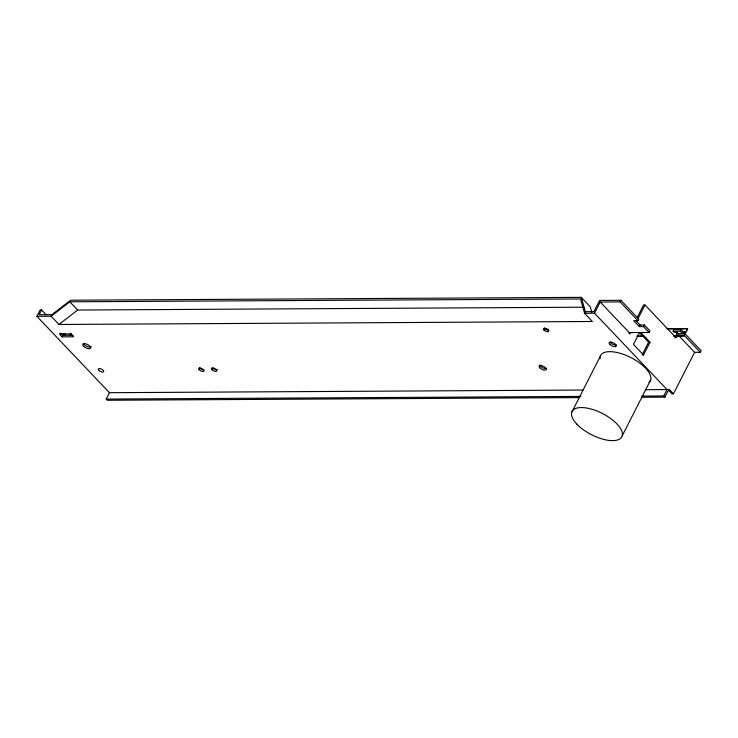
<?xml version="1.0" encoding="UTF-8"?>
<svg xmlns="http://www.w3.org/2000/svg" width="738" height="738" viewBox="0 0 738 738"><rect width="100%" height="100%" fill="white"/><g stroke="black" fill="none" stroke-linecap="round" stroke-linejoin="round"><path stroke-width="1.11" d="M582.946 390.042L109.436 392.69L36.9 316.325L40.156 309.942L41.577 309.932L46.226 314.822M41.577 309.932L39.132 314.72L51.937 314.646L70.645 300.209L581.304 297.359L590.234 306.759L591.793 312.257M51.937 314.646L51.125 316.242L36.9 316.325M62.121 336.851L73.496 336.786L70.71 333.853L59.326 333.917L62.121 336.851L62.933 335.255L73.173 335.2M70.138 335.218L71.18 333.17M579.653 397.607L107.296 400.254L106.18 399.074L109.436 392.69M581.304 297.359L585.363 311.667L584.551 313.263L592.356 321.491L58.939 324.471L51.125 316.242L69.824 301.805L580.492 298.955L584.551 313.263L594.505 313.207L667.041 389.572L663.785 395.955L641.903 396.085M594.505 313.207L600.206 302.026L620.114 301.916L637.973 320.716L638.785 319.12L620.935 300.32L599.597 300.44L593.896 311.62L585.363 311.667M620.114 301.916L620.935 300.32M571.673 412.468L600.16 356.574M637.281 317.331L643.564 305.006L644.984 304.997L676.229 337.893L677.447 335.495M638.176 318.346L644.984 304.997M637.973 320.716L633.702 320.735L639.283 326.611L640.095 325.015L644.366 324.988L649.947 330.864L649.136 332.46L629.219 332.57M639.477 332.617L633.472 344.415L643.518 354.987L650.03 342.211L640.759 332.451M639.283 326.611L643.554 326.593L644.366 324.988M642.595 354.009L648.601 342.22L650.03 342.211M678.536 333.908L677.05 332.34L674.2 332.358L673.084 331.187L673.895 329.591L681.008 329.545L701.1 350.688L700.288 352.294L694.596 352.321L678.619 335.504M622.245 435.715L650.731 379.821M676.46 333.631L677.438 331.713L676.571 333.742L683.545 333.705L684.523 331.786L682.419 331.685M674.809 337.903L677.244 333.115M673.084 331.187L680.196 331.141L681.008 329.545M683.434 333.585L684.412 331.676M673.49 335.873L683.858 335.818L687.631 328.742L683.969 335.928L673.6 335.993M641.866 397.265L664.901 397.136L668.979 389.147L673.434 393.843L694.596 352.321M58.939 324.471L77.638 310.034L583.693 307.202M544.736 329.425L548.186 329.406M666.792 328.742L687.521 328.631M545.991 329.535L548.297 329.526M668.056 328.853L687.631 328.742M682.53 331.796L684.523 331.786M628.914 333.76L630.335 333.751L600.206 302.026M676.571 333.742L683.545 333.705M637.798 336.076L643.554 336.039M636.756 336.196L643.665 336.159M642.097 354.996L643.518 354.987M645.15 389.692L667.041 389.572M673.434 393.843L672.014 393.852L668.296 389.941M106.18 399.074L580.843 396.426M680.196 331.141L682.521 333.585M684.061 335.209L700.288 352.294M643.554 326.593L649.136 332.46M635.916 320.606L640.095 325.015M639.329 332.46L648.601 342.22M663.785 395.955L664.901 397.136M69.824 301.805L77.638 310.034M64.049 333.585L65.599 335.218M60.839 333.05L62.933 335.255M600.012 358.797A27.933 11.937 27 0 1 629.597 356.934A27.933 11.937 27 0 1 649.08 382.469M217.452 369.59A2.97 1.273 27 0 1 212.802 368.077M91.263 346.74A4.363 1.863 27 0 1 87.204 346.482A4.363 1.863 27 0 1 83.597 343.391M203.854 369.895A2.97 1.273 27 0 1 199.666 367.736M616.405 345.07A3.967 1.697 27 0 1 610.188 342.211M548.611 330.181A2.97 1.273 27 0 1 544.441 327.976M546.71 368.373A3.967 1.697 27 0 1 542.688 367.709A3.967 1.697 27 0 1 539.912 364.849M576.922 424.202A27.933 11.937 27 0 0 620.593 438.372A27.933 11.937 27 0 0 593.37 409.71A27.933 11.937 27 0 0 576.922 424.202M83.68 346.297A4.363 1.863 27 0 0 90.451 348.336A4.363 1.863 27 0 0 85.959 343.862A4.363 1.863 27 0 0 83.68 346.297M211.99 369.673A2.97 1.273 27 0 0 216.64 371.186A2.97 1.273 27 0 0 213.743 368.133A2.97 1.273 27 0 0 211.99 369.673M609.856 344.425A3.967 1.697 27 0 0 616.055 346.436A3.967 1.697 27 0 0 612.189 342.358A3.967 1.697 27 0 0 609.856 344.425M543.989 330.024A2.97 1.273 27 0 0 548.638 331.537A2.97 1.273 27 0 0 545.733 328.484A2.97 1.273 27 0 0 543.989 330.024M540.234 368.188A3.967 1.697 27 0 0 546.231 369.655A3.967 1.697 27 0 0 541.674 365.633A3.967 1.697 27 0 0 540.234 368.188M99.206 370.596A2.97 1.273 27 0 0 103.689 371.648A2.97 1.273 27 0 0 100.22 368.64A2.97 1.273 27 0 0 99.206 370.596M199.223 369.784A2.97 1.273 27 0 0 203.863 371.232A2.97 1.273 27 0 0 200.874 368.179A2.97 1.273 27 0 0 199.223 369.784"/></g></svg>
